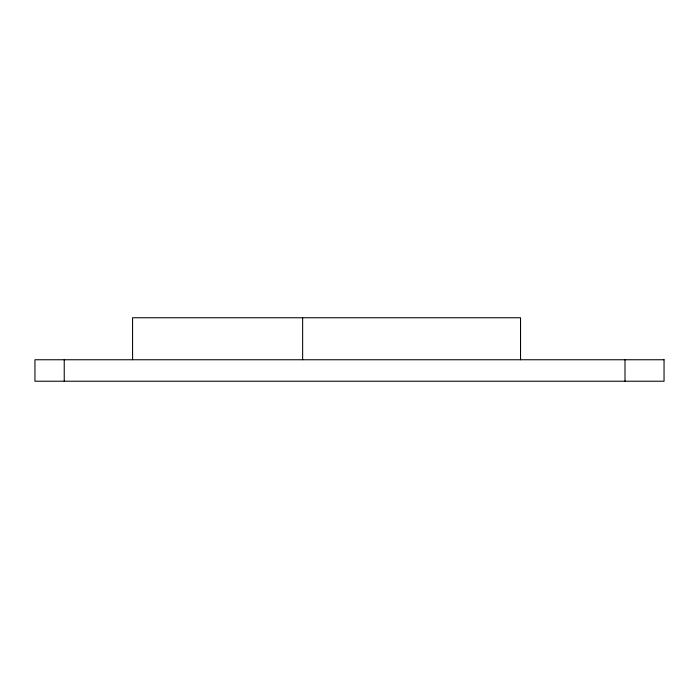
<?xml version="1.0" encoding="UTF-8"?>
<svg xmlns="http://www.w3.org/2000/svg" width="699" height="699" viewBox="0 0 699 699"><rect width="100%" height="100%" fill="white"/><g stroke="black" fill="none" stroke-linecap="round" stroke-linejoin="round"><path stroke-width="1.05" d="M625.002 359.749L625.002 381.226M520.537 359.749L520.537 317.757L132.574 317.757L132.574 359.749M302.641 317.765L302.641 359.749M64.238 359.749L64.238 381.226M664.05 359.749L34.95 359.749L34.95 381.226L664.05 381.226L664.05 359.749"/></g></svg>
